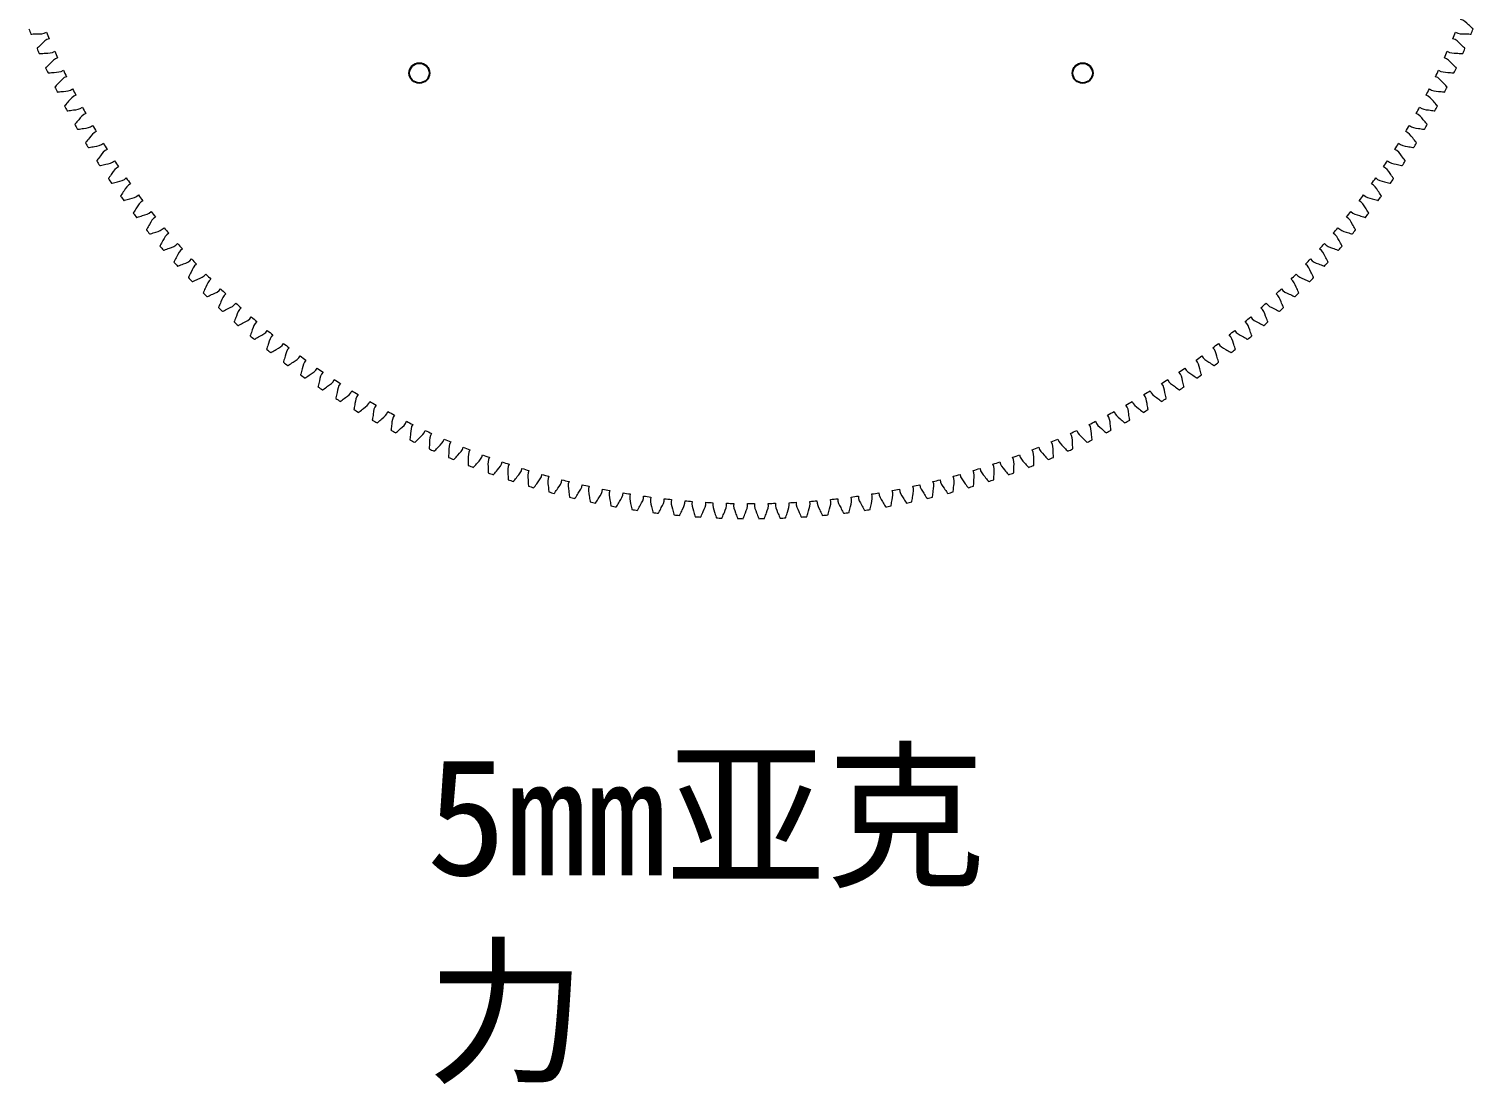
# Model space of a CAD drawing. Header units: millimetres. Extents: x -13 to 245, y 16 to 80.
# Drawn here: x -10.89 to 32.22, y 16.35 to 47.84 of the extents above; entities that cross this region are included whole.
import ezdxf

# ---------------------------------------------------------------- set-up
doc = ezdxf.new("R2010")
doc.units = ezdxf.units.MM

msp = doc.modelspace()

# ---------------------------------------------------------------- linework, layer by layer
for centre in [(0.7687, 46.5261), (20.5677, 46.5261)]:
    msp.add_circle(centre, 0.3)
at = {"color": 7, "linetype": 'Continuous', "lineweight": 15}
for radius, start, end in [(23.2, 201.70852, 202.11756), (22.75, 202.42377, 202.96753), (22.75, 337.03247, 337.57623), (23.2, 337.88244, 338.29148), (23.2, 203.27374, 203.68278), (22.75, 203.98899, 204.53275), (22.75, 335.46725, 336.01101), (23.2, 336.31722, 336.72626), (23.2, 204.83896, 205.248), (22.75, 205.5542, 206.09797), (22.75, 333.90203, 334.4458), (23.2, 334.752, 335.16104), (23.2, 206.40418, 206.81322), (22.75, 207.11942, 207.66319), (22.75, 332.33681, 332.88058), (23.2, 333.18678, 333.59582), (23.2, 207.96939, 208.37843), (22.75, 208.68464, 209.2284), (22.75, 330.7716, 331.31536), (23.2, 331.62157, 332.03061), (23.2, 209.53461, 209.94365), (22.75, 210.24986, 210.79362), (22.75, 329.20638, 329.75014), (23.2, 330.05635, 330.46539), (23.2, 211.09983, 211.50887), (22.75, 211.81507, 212.35884), (22.75, 327.64116, 328.18493), (23.2, 328.49113, 328.90017), (23.2, 212.66505, 213.07409), (22.75, 213.38029, 213.92406), (22.75, 326.07594, 326.61971), (23.2, 326.92591, 327.33495), (23.2, 214.23026, 214.6393), (22.75, 214.94551, 215.48927), (22.75, 324.51073, 325.05449), (23.2, 325.3607, 325.76974), (23.2, 215.79548, 216.20452), (22.75, 216.51073, 217.05449), (22.75, 322.94551, 323.48927), (23.2, 323.79548, 324.20452), (23.2, 217.3607, 217.76974), (22.75, 218.07594, 218.61971), (22.75, 321.38029, 321.92406), (23.2, 322.23026, 322.6393), (23.2, 218.92591, 219.33495), (22.75, 219.64116, 220.18493), (22.75, 319.81507, 320.35884), (23.2, 320.66505, 321.07409), (22.75, 221.20638, 221.75014), (22.75, 318.24986, 318.79362), (23.2, 220.49113, 220.90017), (22.75, 222.7716, 223.31536), (22.75, 316.68464, 317.2284), (23.2, 319.09983, 319.50887), (23.2, 222.05635, 222.46539), (22.75, 224.33681, 224.88058), (22.75, 315.11942, 315.66319), (23.2, 317.53461, 317.94365), (23.2, 223.62157, 224.03061), (23.2, 315.96939, 316.37843), (23.2, 225.18678, 225.59582), (22.75, 225.90203, 226.4458), (22.75, 227.46725, 228.01101), (22.75, 311.98899, 312.53275), (22.75, 313.5542, 314.09797), (23.2, 314.40418, 314.81322), (23.2, 226.752, 227.16104), (22.75, 229.03247, 229.57623), (22.75, 310.42377, 310.96753), (23.2, 312.83896, 313.248), (23.2, 228.31722, 228.72626), (22.75, 230.59768, 231.14145), (22.75, 308.85855, 309.40232), (23.2, 311.27374, 311.68278), (23.2, 229.88244, 230.29148), (22.75, 232.1629, 232.70667), (22.75, 307.29333, 307.8371), (23.2, 309.70852, 310.11756), (23.2, 231.44765, 231.85669), (22.75, 233.72812, 234.27188), (22.75, 305.72812, 306.27188), (23.2, 308.14331, 308.55235), (23.2, 233.01287, 233.42191), (23.2, 234.57809, 234.98713), (22.75, 235.29333, 235.8371), (22.75, 304.1629, 304.70667), (23.2, 305.01287, 305.42191), (23.2, 306.57809, 306.98713), (23.2, 236.14331, 236.55235), (22.75, 236.85855, 237.40232), (22.75, 302.59768, 303.14145), (23.2, 303.44765, 303.85669), (23.2, 237.70852, 238.11756), (22.75, 238.42377, 238.96753), (22.75, 239.98899, 240.53275), (22.75, 299.46725, 300.01101), (22.75, 301.03247, 301.57623), (23.2, 301.88244, 302.29148), (23.2, 239.27374, 239.68278), (22.75, 241.5542, 242.09797), (22.75, 297.90203, 298.4458), (23.2, 300.31722, 300.72626), (23.2, 240.83896, 241.248), (23.2, 242.40418, 242.81322), (22.75, 243.11942, 243.66319), (22.75, 244.68464, 245.2284), (22.75, 294.7716, 295.31536), (22.75, 296.33681, 296.88058), (23.2, 297.18678, 297.59582), (23.2, 298.752, 299.16104), (23.2, 243.96939, 244.37843), (22.75, 246.24986, 246.79362), (22.75, 247.81507, 248.35884), (22.75, 291.64116, 292.18493), (22.75, 293.20638, 293.75014), (23.2, 295.62157, 296.03061), (23.2, 245.53461, 245.94365), (23.2, 247.09983, 247.50887), (22.75, 249.38029, 249.92406), (22.75, 250.94551, 251.48927), (22.75, 288.51073, 289.05449), (22.75, 290.07594, 290.61971), (23.2, 292.49113, 292.90017), (23.2, 294.05635, 294.46539), (23.2, 248.66505, 249.07409), (23.2, 250.23026, 250.6393), (22.75, 252.51073, 253.05449), (22.75, 254.07594, 254.61971), (22.75, 285.38029, 285.92406), (22.75, 286.94551, 287.48927), (23.2, 289.3607, 289.76974), (23.2, 290.92591, 291.33495), (23.2, 251.79548, 252.20452), (23.2, 253.3607, 253.76974), (22.75, 255.64116, 256.18493), (22.75, 257.20638, 257.75014), (22.75, 258.7716, 259.31536), (22.75, 280.68464, 281.2284), (22.75, 282.24986, 282.79362), (22.75, 283.81507, 284.35884), (23.2, 286.23026, 286.6393), (23.2, 287.79548, 288.20452), (23.2, 254.92591, 255.33495), (23.2, 256.49113, 256.90017), (23.2, 258.05635, 258.46539), (22.75, 260.33681, 260.88058), (22.75, 261.90203, 262.4458), (22.75, 263.46725, 264.01101), (22.75, 265.03247, 265.57623), (22.75, 266.59768, 267.14145), (22.75, 268.1629, 268.70667), (22.75, 269.72812, 270.27188), (22.75, 271.29333, 271.8371), (22.75, 272.85855, 273.40232), (22.75, 274.42377, 274.96753), (22.75, 275.98899, 276.53275), (22.75, 277.5542, 278.09797), (22.75, 279.11942, 279.66319), (23.2, 281.53461, 281.94365), (23.2, 283.09983, 283.50887), (23.2, 284.66505, 285.07409), (23.2, 259.62157, 260.03061), (23.2, 261.18678, 261.59582), (23.2, 262.752, 263.16104), (23.2, 264.31722, 264.72626), (23.2, 265.88244, 266.29148), (23.2, 267.44765, 267.85669), (23.2, 269.01287, 269.42191), (23.2, 270.57809, 270.98713), (23.2, 272.14331, 272.55235), (23.2, 273.70852, 274.11756), (23.2, 275.27374, 275.68278), (23.2, 276.83896, 277.248), (23.2, 278.40418, 278.81322), (23.2, 279.96939, 280.37843)]:
    msp.add_arc((10.6682, 56.4256), radius, start, end, dxfattribs=at)
for points, knots in [([(32.2228, 47.8443), (32.2172, 47.8494), (32.1717, 47.8914), (32.0539, 47.9946), (31.9489, 48.1054), (31.8494, 48.1238)], [0, 0, 0, 0, 0.00538898, 0.04391944, 0.11126386, 0.11126386, 0.11126386, 0.11126386]), ([(-10.8246, 47.6906), (-10.817, 47.6907), (-10.7551, 47.692), (-10.5987, 47.6991), (-10.4462, 47.6918), (-10.3616, 47.7475)], [0, 0, 0, 0, 0.00538898, 0.04391944, 0.11126386, 0.11126386, 0.11126386, 0.11126386]), ([(-10.2783, 47.5483), (-10.3773, 47.5272), (-10.4792, 47.4136), (-10.5941, 47.3072), (-10.6385, 47.264), (-10.644, 47.2587)], [0.88873614, 0.88873614, 0.88873614, 0.88873614, 0.95608056, 0.99461102, 1, 1, 1, 1]), ([(31.9804, 47.2587), (31.9749, 47.264), (31.9305, 47.3072), (31.8157, 47.4136), (31.7137, 47.5272), (31.6147, 47.5483)], [0, 0, 0, 0, 0.00538898, 0.04391944, 0.11126386, 0.11126386, 0.11126386, 0.11126386]), ([(31.698, 47.7475), (31.7826, 47.6918), (31.9351, 47.6991), (32.0915, 47.692), (32.1534, 47.6907), (32.161, 47.6906)], [0.88873614, 0.88873614, 0.88873614, 0.88873614, 0.95608056, 0.99461102, 1, 1, 1, 1]), ([(-10.578, 47.1068), (-10.5704, 47.1071), (-10.5085, 47.1101), (-10.3524, 47.1215), (-10.1997, 47.1184), (-10.1167, 47.1763)], [0, 0, 0, 0, 0.00538898, 0.04391944, 0.11126386, 0.11126386, 0.11126386, 0.11126386]), ([(31.4531, 47.1763), (31.5361, 47.1184), (31.6888, 47.1215), (31.8449, 47.1101), (31.9068, 47.1071), (31.9144, 47.1068)], [0.88873614, 0.88873614, 0.88873614, 0.88873614, 0.95608056, 0.99461102, 1, 1, 1, 1]), ([(-10.028, 46.9795), (-10.1264, 46.9557), (-10.2252, 46.8393), (-10.3371, 46.7298), (-10.3803, 46.6854), (-10.3856, 46.68)], [0.88873614, 0.88873614, 0.88873614, 0.88873614, 0.95608056, 0.99461102, 1, 1, 1, 1]), ([(-10.3155, 46.5299), (-10.3079, 46.5305), (-10.2462, 46.5352), (-10.0904, 46.5508), (-9.9377, 46.5518), (-9.8563, 46.612)], [0, 0, 0, 0, 0.00538898, 0.04391944, 0.11126386, 0.11126386, 0.11126386, 0.11126386]), ([(31.1927, 46.612), (31.2741, 46.5518), (31.4268, 46.5508), (31.5826, 46.5352), (31.6443, 46.5305), (31.6519, 46.5299)], [0.88873614, 0.88873614, 0.88873614, 0.88873614, 0.95608056, 0.99461102, 1, 1, 1, 1]), ([(31.722, 46.68), (31.7167, 46.6854), (31.6735, 46.7298), (31.5616, 46.8393), (31.4628, 46.9557), (31.3644, 46.9795)], [0, 0, 0, 0, 0.00538898, 0.04391944, 0.11126386, 0.11126386, 0.11126386, 0.11126386]), ([(-9.7623, 46.4177), (-9.86, 46.3912), (-9.9556, 46.2722), (-10.0644, 46.1597), (-10.1064, 46.1141), (-10.1116, 46.1085)], [0.88873614, 0.88873614, 0.88873614, 0.88873614, 0.95608056, 0.99461102, 1, 1, 1, 1]), ([(31.448, 46.1085), (31.4428, 46.1141), (31.4009, 46.1597), (31.292, 46.2722), (31.1964, 46.3912), (31.0987, 46.4177)], [0, 0, 0, 0, 0.00538898, 0.04391944, 0.11126386, 0.11126386, 0.11126386, 0.11126386]), ([(-10.0374, 45.9605), (-10.0298, 45.9612), (-9.9682, 45.9676), (-9.8129, 45.9874), (-9.6603, 45.9927), (-9.5806, 46.0551)], [0, 0, 0, 0, 0.00538898, 0.04391944, 0.11126386, 0.11126386, 0.11126386, 0.11126386]), ([(-9.4813, 45.8634), (-9.5782, 45.8343), (-9.6705, 45.7126), (-9.7763, 45.5972), (-9.817, 45.5505), (-9.822, 45.5448)], [0.88873614, 0.88873614, 0.88873614, 0.88873614, 0.95608056, 0.99461102, 1, 1, 1, 1]), ([(31.1584, 45.5448), (31.1534, 45.5505), (31.1127, 45.5972), (31.0069, 45.7126), (30.9146, 45.8343), (30.8177, 45.8634)], [0, 0, 0, 0, 0.00538898, 0.04391944, 0.11126386, 0.11126386, 0.11126386, 0.11126386]), ([(30.917, 46.0551), (30.9967, 45.9927), (31.1493, 45.9874), (31.3046, 45.9676), (31.3662, 45.9612), (31.3738, 45.9605)], [0.88873614, 0.88873614, 0.88873614, 0.88873614, 0.95608056, 0.99461102, 1, 1, 1, 1]), ([(-9.7438, 45.3988), (-9.7363, 45.3998), (-9.6748, 45.4078), (-9.5202, 45.4319), (-9.3678, 45.4413), (-9.2898, 45.5059)], [0, 0, 0, 0, 0.00538898, 0.04391944, 0.11126386, 0.11126386, 0.11126386, 0.11126386]), ([(-9.1853, 45.3169), (-9.2814, 45.2852), (-9.3703, 45.1611), (-9.4729, 45.0428), (-9.5123, 44.995), (-9.5171, 44.9892)], [0.88873614, 0.88873614, 0.88873614, 0.88873614, 0.95608056, 0.99461102, 1, 1, 1, 1]), ([(30.8536, 44.9892), (30.8487, 44.995), (30.8093, 45.0428), (30.7067, 45.1611), (30.6178, 45.2852), (30.5217, 45.3169)], [0, 0, 0, 0, 0.00538898, 0.04391944, 0.11126386, 0.11126386, 0.11126386, 0.11126386]), ([(30.6262, 45.5059), (30.7042, 45.4413), (30.8566, 45.4319), (31.0113, 45.4078), (31.0727, 45.3998), (31.0802, 45.3988)], [0.88873614, 0.88873614, 0.88873614, 0.88873614, 0.95608056, 0.99461102, 1, 1, 1, 1]), ([(-9.435, 44.8454), (-9.4275, 44.8465), (-9.3663, 44.8562), (-9.2123, 44.8845), (-9.0603, 44.8981), (-8.9841, 44.9648)], [0, 0, 0, 0, 0.00538898, 0.04391944, 0.11126386, 0.11126386, 0.11126386, 0.11126386]), ([(30.3205, 44.9648), (30.3967, 44.8981), (30.5487, 44.8845), (30.7027, 44.8562), (30.7639, 44.8465), (30.7714, 44.8454)], [0.88873614, 0.88873614, 0.88873614, 0.88873614, 0.95608056, 0.99461102, 1, 1, 1, 1]), ([(-8.8744, 44.7788), (-8.9696, 44.7444), (-9.0551, 44.6179), (-9.1545, 44.4969), (-9.1926, 44.4481), (-9.1972, 44.4421)], [0.88873614, 0.88873614, 0.88873614, 0.88873614, 0.95608056, 0.99461102, 1, 1, 1, 1]), ([(-9.1112, 44.3006), (-9.1037, 44.3019), (-9.0428, 44.3133), (-8.8897, 44.3458), (-8.738, 44.3635), (-8.6637, 44.4323)], [0, 0, 0, 0, 0.00538898, 0.04391944, 0.11126386, 0.11126386, 0.11126386, 0.11126386]), ([(30.0001, 44.4323), (30.0744, 44.3635), (30.2261, 44.3458), (30.3792, 44.3133), (30.4401, 44.3019), (30.4476, 44.3006)], [0.88873614, 0.88873614, 0.88873614, 0.88873614, 0.95608056, 0.99461102, 1, 1, 1, 1]), ([(30.5336, 44.4421), (30.529, 44.4481), (30.4909, 44.4969), (30.3916, 44.6179), (30.306, 44.7444), (30.2108, 44.7788)], [0, 0, 0, 0, 0.00538898, 0.04391944, 0.11126386, 0.11126386, 0.11126386, 0.11126386]), ([(-8.549, 44.2493), (-8.6432, 44.2124), (-8.7253, 44.0836), (-8.8212, 43.9599), (-8.858, 43.9101), (-8.8625, 43.9039)], [0.88873614, 0.88873614, 0.88873614, 0.88873614, 0.95608056, 0.99461102, 1, 1, 1, 1]), ([(30.1989, 43.9039), (30.1944, 43.9101), (30.1576, 43.9599), (30.0617, 44.0836), (29.9796, 44.2124), (29.8854, 44.2493)], [0, 0, 0, 0, 0.00538898, 0.04391944, 0.11126386, 0.11126386, 0.11126386, 0.11126386]), ([(-8.7726, 43.7648), (-8.7652, 43.7664), (-8.7046, 43.7794), (-8.5524, 43.8161), (-8.4013, 43.838), (-8.3289, 43.9087)], [0, 0, 0, 0, 0.00538898, 0.04391944, 0.11126386, 0.11126386, 0.11126386, 0.11126386]), ([(-8.2092, 43.729), (-8.3024, 43.6894), (-8.3809, 43.5585), (-8.4735, 43.4322), (-8.5088, 43.3814), (-8.5132, 43.3751)], [0.88873614, 0.88873614, 0.88873614, 0.88873614, 0.95608056, 0.99461102, 1, 1, 1, 1]), ([(29.8496, 43.3751), (29.8453, 43.3814), (29.8099, 43.4322), (29.7173, 43.5585), (29.6388, 43.6894), (29.5457, 43.729)], [0, 0, 0, 0, 0.00538898, 0.04391944, 0.11126386, 0.11126386, 0.11126386, 0.11126386]), ([(29.6653, 43.9087), (29.7377, 43.838), (29.8888, 43.8161), (30.041, 43.7794), (30.1016, 43.7664), (30.109, 43.7648)], [0.88873614, 0.88873614, 0.88873614, 0.88873614, 0.95608056, 0.99461102, 1, 1, 1, 1]), ([(-8.4195, 43.2385), (-8.4121, 43.2403), (-8.352, 43.255), (-8.2008, 43.2958), (-8.0504, 43.3218), (-7.9799, 43.3945)], [0, 0, 0, 0, 0.00538898, 0.04391944, 0.11126386, 0.11126386, 0.11126386, 0.11126386]), ([(-7.8554, 43.2181), (-7.9475, 43.176), (-8.0223, 43.0429), (-8.1114, 42.9142), (-8.1454, 42.8624), (-8.1495, 42.8561)], [0.88873614, 0.88873614, 0.88873614, 0.88873614, 0.95608056, 0.99461102, 1, 1, 1, 1]), ([(29.486, 42.8561), (29.4818, 42.8624), (29.4478, 42.9142), (29.3587, 43.0429), (29.2839, 43.176), (29.1918, 43.2181)], [0, 0, 0, 0, 0.00538898, 0.04391944, 0.11126386, 0.11126386, 0.11126386, 0.11126386]), ([(29.3163, 43.3945), (29.3868, 43.3218), (29.5372, 43.2958), (29.6884, 43.255), (29.7485, 43.2403), (29.7559, 43.2385)], [0.88873614, 0.88873614, 0.88873614, 0.88873614, 0.95608056, 0.99461102, 1, 1, 1, 1]), ([(-8.0522, 42.7221), (-8.0449, 42.724), (-7.9851, 42.7404), (-7.8351, 42.7853), (-7.6855, 42.8154), (-7.617, 42.89)], [0, 0, 0, 0, 0.00538898, 0.04391944, 0.11126386, 0.11126386, 0.11126386, 0.11126386]), ([(-7.4877, 42.717), (-7.5786, 42.6725), (-7.6498, 42.5374), (-7.7353, 42.4063), (-7.7679, 42.3536), (-7.7719, 42.3471)], [0.88873614, 0.88873614, 0.88873614, 0.88873614, 0.95608056, 0.99461102, 1, 1, 1, 1]), ([(29.1083, 42.3471), (29.1043, 42.3536), (29.0718, 42.4063), (28.9862, 42.5374), (28.915, 42.6725), (28.8241, 42.717)], [0, 0, 0, 0, 0.00538898, 0.04391944, 0.11126386, 0.11126386, 0.11126386, 0.11126386]), ([(28.9534, 42.89), (29.0219, 42.8154), (29.1716, 42.7853), (29.3215, 42.7404), (29.3813, 42.724), (29.3886, 42.7221)], [0.88873614, 0.88873614, 0.88873614, 0.88873614, 0.95608056, 0.99461102, 1, 1, 1, 1]), ([(-7.6709, 42.2158), (-7.6636, 42.218), (-7.6043, 42.236), (-7.4557, 42.285), (-7.3068, 42.3191), (-7.2405, 42.3955)], [0, 0, 0, 0, 0.00538898, 0.04391944, 0.11126386, 0.11126386, 0.11126386, 0.11126386]), ([(28.5769, 42.3955), (28.6433, 42.3191), (28.7921, 42.285), (28.9408, 42.236), (29, 42.218), (29.0073, 42.2158)], [0.88873614, 0.88873614, 0.88873614, 0.88873614, 0.95608056, 0.99461102, 1, 1, 1, 1]), ([(-7.1065, 42.2262), (-7.1961, 42.1792), (-7.2636, 42.0422), (-7.3455, 41.9088), (-7.3766, 41.8553), (-7.3804, 41.8487)], [0.88873614, 0.88873614, 0.88873614, 0.88873614, 0.95608056, 0.99461102, 1, 1, 1, 1]), ([(-7.2759, 41.7202), (-7.2687, 41.7226), (-7.2099, 41.7421), (-7.0626, 41.7952), (-6.9148, 41.8334), (-6.8505, 41.9116)], [0, 0, 0, 0, 0.00538898, 0.04391944, 0.11126386, 0.11126386, 0.11126386, 0.11126386]), ([(28.187, 41.9116), (28.2512, 41.8334), (28.3991, 41.7952), (28.5463, 41.7421), (28.6051, 41.7226), (28.6123, 41.7202)], [0.88873614, 0.88873614, 0.88873614, 0.88873614, 0.95608056, 0.99461102, 1, 1, 1, 1]), ([(28.7169, 41.8487), (28.7131, 41.8553), (28.6819, 41.9088), (28.6, 42.0422), (28.5326, 42.1792), (28.4429, 42.2262)], [0, 0, 0, 0, 0.00538898, 0.04391944, 0.11126386, 0.11126386, 0.11126386, 0.11126386]), ([(-6.712, 41.746), (-6.8003, 41.6966), (-6.8641, 41.5578), (-6.9423, 41.4222), (-6.9719, 41.3678), (-6.9755, 41.3611)], [0.88873614, 0.88873614, 0.88873614, 0.88873614, 0.95608056, 0.99461102, 1, 1, 1, 1]), ([(-6.8676, 41.2356), (-6.8604, 41.2381), (-6.8022, 41.2593), (-6.6564, 41.3163), (-6.5097, 41.3586), (-6.4476, 41.4385)], [0, 0, 0, 0, 0.00538898, 0.04391944, 0.11126386, 0.11126386, 0.11126386, 0.11126386]), ([(27.784, 41.4385), (27.8461, 41.3586), (27.9928, 41.3163), (28.1386, 41.2593), (28.1968, 41.2381), (28.204, 41.2356)], [0.88873614, 0.88873614, 0.88873614, 0.88873614, 0.95608056, 0.99461102, 1, 1, 1, 1]), ([(28.312, 41.3611), (28.3083, 41.3678), (28.2787, 41.4222), (28.2005, 41.5578), (28.1367, 41.6966), (28.0484, 41.746)], [0, 0, 0, 0, 0.00538898, 0.04391944, 0.11126386, 0.11126386, 0.11126386, 0.11126386]), ([(-6.3046, 41.2767), (-6.3915, 41.2249), (-6.4514, 41.0845), (-6.5259, 40.9468), (-6.554, 40.8916), (-6.5575, 40.8848)], [0.88873614, 0.88873614, 0.88873614, 0.88873614, 0.95608056, 0.99461102, 1, 1, 1, 1]), ([(-6.4461, 40.7622), (-6.439, 40.765), (-6.3814, 40.7877), (-6.2372, 40.8488), (-6.0917, 40.895), (-6.0318, 40.9766)], [0, 0, 0, 0, 0.00538898, 0.04391944, 0.11126386, 0.11126386, 0.11126386, 0.11126386]), ([(27.3682, 40.9766), (27.4281, 40.895), (27.5736, 40.8488), (27.7178, 40.7877), (27.7754, 40.765), (27.7825, 40.7622)], [0.88873614, 0.88873614, 0.88873614, 0.88873614, 0.95608056, 0.99461102, 1, 1, 1, 1]), ([(27.8939, 40.8848), (27.8905, 40.8916), (27.8623, 40.9468), (27.7878, 41.0845), (27.7279, 41.2249), (27.641, 41.2767)], [0, 0, 0, 0, 0.00538898, 0.04391944, 0.11126386, 0.11126386, 0.11126386, 0.11126386]), ([(-5.8844, 40.8188), (-5.9699, 40.7646), (-6.026, 40.6226), (-6.0967, 40.4829), (-6.1233, 40.427), (-6.1266, 40.4201)], [0.88873614, 0.88873614, 0.88873614, 0.88873614, 0.95608056, 0.99461102, 1, 1, 1, 1]), ([(-6.0119, 40.3006), (-6.0049, 40.3036), (-5.9479, 40.3279), (-5.8055, 40.3928), (-5.6612, 40.443), (-5.6036, 40.5262)], [0, 0, 0, 0, 0.00538898, 0.04391944, 0.11126386, 0.11126386, 0.11126386, 0.11126386]), ([(26.94, 40.5262), (26.9977, 40.443), (27.1419, 40.3928), (27.2843, 40.3279), (27.3413, 40.3036), (27.3483, 40.3006)], [0.88873614, 0.88873614, 0.88873614, 0.88873614, 0.95608056, 0.99461102, 1, 1, 1, 1]), ([(27.463, 40.4201), (27.4597, 40.427), (27.4331, 40.4829), (27.3624, 40.6226), (27.3063, 40.7646), (27.2209, 40.8188)], [0, 0, 0, 0, 0.00538898, 0.04391944, 0.11126386, 0.11126386, 0.11126386, 0.11126386]), ([(-5.452, 40.3725), (-5.5359, 40.316), (-5.5881, 40.1725), (-5.655, 40.0309), (-5.68, 39.9743), (-5.6831, 39.9673)], [0.88873614, 0.88873614, 0.88873614, 0.88873614, 0.95608056, 0.99461102, 1, 1, 1, 1]), ([(27.0195, 39.9673), (27.0165, 39.9743), (26.9914, 40.0309), (26.9245, 40.1725), (26.8724, 40.316), (26.7884, 40.3725)], [0, 0, 0, 0, 0.00538898, 0.04391944, 0.11126386, 0.11126386, 0.11126386, 0.11126386]), ([(-5.5652, 39.851), (-5.5583, 39.8542), (-5.502, 39.88), (-5.3614, 39.9488), (-5.2186, 40.0029), (-5.1632, 40.0877)], [0, 0, 0, 0, 0.00538898, 0.04391944, 0.11126386, 0.11126386, 0.11126386, 0.11126386]), ([(-5.0075, 39.9381), (-5.0899, 39.8794), (-5.1381, 39.7345), (-5.2011, 39.5912), (-5.2246, 39.5339), (-5.2275, 39.5268)], [0.88873614, 0.88873614, 0.88873614, 0.88873614, 0.95608056, 0.99461102, 1, 1, 1, 1]), ([(-5.1064, 39.4138), (-5.0996, 39.4171), (-5.044, 39.4445), (-4.9053, 39.5171), (-4.7641, 39.5751), (-4.7111, 39.6613)], [0, 0, 0, 0, 0.00538898, 0.04391944, 0.11126386, 0.11126386, 0.11126386, 0.11126386]), ([(26.0475, 39.6613), (26.1005, 39.5751), (26.2417, 39.5171), (26.3804, 39.4445), (26.436, 39.4171), (26.4428, 39.4138)], [0.88873614, 0.88873614, 0.88873614, 0.88873614, 0.95608056, 0.99461102, 1, 1, 1, 1]), ([(26.5639, 39.5268), (26.561, 39.5339), (26.5375, 39.5912), (26.4745, 39.7345), (26.4263, 39.8794), (26.3439, 39.9381)], [0, 0, 0, 0, 0.00538898, 0.04391944, 0.11126386, 0.11126386, 0.11126386, 0.11126386]), ([(26.4996, 40.0877), (26.555, 40.0029), (26.6978, 39.9488), (26.8384, 39.88), (26.8947, 39.8542), (26.9016, 39.851)], [0.88873614, 0.88873614, 0.88873614, 0.88873614, 0.95608056, 0.99461102, 1, 1, 1, 1]), ([(-4.5513, 39.5161), (-4.632, 39.4551), (-4.6763, 39.309), (-4.7353, 39.164), (-4.7573, 39.1061), (-4.7599, 39.0989)], [0.88873614, 0.88873614, 0.88873614, 0.88873614, 0.95608056, 0.99461102, 1, 1, 1, 1]), ([(-4.6358, 38.9892), (-4.6291, 38.9928), (-4.5743, 39.0217), (-4.4377, 39.098), (-4.2981, 39.1599), (-4.2474, 39.2475)], [0, 0, 0, 0, 0.00538898, 0.04391944, 0.11126386, 0.11126386, 0.11126386, 0.11126386]), ([(25.5838, 39.2475), (25.6345, 39.1599), (25.7741, 39.098), (25.9107, 39.0217), (25.9655, 38.9928), (25.9723, 38.9892)], [0.88873614, 0.88873614, 0.88873614, 0.88873614, 0.95608056, 0.99461102, 1, 1, 1, 1]), ([(26.0963, 39.0989), (26.0937, 39.1061), (26.0717, 39.164), (26.0127, 39.309), (25.9684, 39.4551), (25.8877, 39.5161)], [0, 0, 0, 0, 0.00538898, 0.04391944, 0.11126386, 0.11126386, 0.11126386, 0.11126386]), ([(-4.0837, 39.1067), (-4.1628, 39.0435), (-4.203, 38.8962), (-4.2581, 38.7497), (-4.2784, 38.6912), (-4.2809, 38.684)], [0.88873614, 0.88873614, 0.88873614, 0.88873614, 0.95608056, 0.99461102, 1, 1, 1, 1]), ([(-4.1539, 38.5777), (-4.1472, 38.5814), (-4.0933, 38.6118), (-3.9587, 38.6919), (-3.8209, 38.7575), (-3.7726, 38.8465)], [0, 0, 0, 0, 0.00538898, 0.04391944, 0.11126386, 0.11126386, 0.11126386, 0.11126386]), ([(25.109, 38.8465), (25.1573, 38.7575), (25.2951, 38.6919), (25.4297, 38.6118), (25.4836, 38.5814), (25.4903, 38.5777)], [0.88873614, 0.88873614, 0.88873614, 0.88873614, 0.95608056, 0.99461102, 1, 1, 1, 1]), ([(25.6173, 38.684), (25.6148, 38.6912), (25.5945, 38.7497), (25.5394, 38.8962), (25.4992, 39.0435), (25.4201, 39.1067)], [0, 0, 0, 0, 0.00538898, 0.04391944, 0.11126386, 0.11126386, 0.11126386, 0.11126386]), ([(-3.6051, 38.7102), (-3.6825, 38.6449), (-3.7186, 38.4966), (-3.7697, 38.3486), (-3.7884, 38.2895), (-3.7907, 38.2823)], [0.88873614, 0.88873614, 0.88873614, 0.88873614, 0.95608056, 0.99461102, 1, 1, 1, 1]), ([(-3.6608, 38.1795), (-3.6543, 38.1834), (-3.6012, 38.2152), (-3.4689, 38.299), (-3.3329, 38.3683), (-3.2871, 38.4586)], [0, 0, 0, 0, 0.00538898, 0.04391944, 0.11126386, 0.11126386, 0.11126386, 0.11126386]), ([(24.6235, 38.4586), (24.6693, 38.3683), (24.8053, 38.299), (24.9376, 38.2152), (24.9907, 38.1834), (24.9972, 38.1795)], [0.88873614, 0.88873614, 0.88873614, 0.88873614, 0.95608056, 0.99461102, 1, 1, 1, 1]), ([(25.1271, 38.2823), (25.1248, 38.2895), (25.1061, 38.3486), (25.055, 38.4966), (25.0189, 38.6449), (24.9416, 38.7102)], [0, 0, 0, 0, 0.00538898, 0.04391944, 0.11126386, 0.11126386, 0.11126386, 0.11126386]), ([(-3.1159, 38.327), (-3.1914, 38.2595), (-3.2235, 38.1103), (-3.2705, 37.9609), (-3.2877, 37.9014), (-3.2897, 37.8941)], [0.88873614, 0.88873614, 0.88873614, 0.88873614, 0.95608056, 0.99461102, 1, 1, 1, 1]), ([(-3.1571, 37.7949), (-3.1507, 37.799), (-3.0984, 37.8323), (-2.9685, 37.9196), (-2.8344, 37.9926), (-2.7911, 38.0841)], [0, 0, 0, 0, 0.00538898, 0.04391944, 0.11126386, 0.11126386, 0.11126386, 0.11126386]), ([(-2.6164, 37.9572), (-2.6901, 37.8878), (-2.7181, 37.7377), (-2.761, 37.5871), (-2.7765, 37.5271), (-2.7784, 37.5198)], [0.88873614, 0.88873614, 0.88873614, 0.88873614, 0.95608056, 0.99461102, 1, 1, 1, 1]), ([(24.1148, 37.5198), (24.1129, 37.5271), (24.0974, 37.5871), (24.0545, 37.7377), (24.0265, 37.8878), (23.9528, 37.9572)], [0, 0, 0, 0, 0.00538898, 0.04391944, 0.11126386, 0.11126386, 0.11126386, 0.11126386]), ([(24.1275, 38.0841), (24.1708, 37.9926), (24.3049, 37.9196), (24.4348, 37.8323), (24.4871, 37.799), (24.4935, 37.7949)], [0.88873614, 0.88873614, 0.88873614, 0.88873614, 0.95608056, 0.99461102, 1, 1, 1, 1]), ([(24.6262, 37.8941), (24.6241, 37.9014), (24.6069, 37.9609), (24.56, 38.1103), (24.5278, 38.2595), (24.4523, 38.327)], [0, 0, 0, 0, 0.00538898, 0.04391944, 0.11126386, 0.11126386, 0.11126386, 0.11126386]), ([(-2.643, 37.4243), (-2.6367, 37.4285), (-2.5854, 37.4632), (-2.4579, 37.554), (-2.3259, 37.6307), (-2.2851, 37.7233)], [0, 0, 0, 0, 0.00538898, 0.04391944, 0.11126386, 0.11126386, 0.11126386, 0.11126386]), ([(-2.107, 37.6012), (-2.1787, 37.5298), (-2.2026, 37.379), (-2.2414, 37.2273), (-2.2552, 37.1669), (-2.2569, 37.1595)], [0.88873614, 0.88873614, 0.88873614, 0.88873614, 0.95608056, 0.99461102, 1, 1, 1, 1]), ([(23.5933, 37.1595), (23.5917, 37.1669), (23.5778, 37.2273), (23.539, 37.379), (23.5151, 37.5298), (23.4434, 37.6012)], [0, 0, 0, 0, 0.00538898, 0.04391944, 0.11126386, 0.11126386, 0.11126386, 0.11126386]), ([(23.6215, 37.7233), (23.6623, 37.6307), (23.7943, 37.554), (23.9218, 37.4632), (23.9731, 37.4285), (23.9794, 37.4243)], [0.88873614, 0.88873614, 0.88873614, 0.88873614, 0.95608056, 0.99461102, 1, 1, 1, 1]), ([(-2.1191, 37.0678), (-2.1129, 37.0722), (-2.0625, 37.1082), (-1.9375, 37.2025), (-1.8076, 37.2828), (-1.7694, 37.3765)], [0, 0, 0, 0, 0.00538898, 0.04391944, 0.11126386, 0.11126386, 0.11126386, 0.11126386]), ([(-1.5881, 37.2593), (-1.6578, 37.1859), (-1.6776, 37.0345), (-1.7122, 36.8818), (-1.7244, 36.8211), (-1.7259, 36.8137)], [0.88873614, 0.88873614, 0.88873614, 0.88873614, 0.95608056, 0.99461102, 1, 1, 1, 1]), ([(23.0623, 36.8137), (23.0608, 36.8211), (23.0486, 36.8818), (23.014, 37.0345), (22.9942, 37.1859), (22.9245, 37.2593)], [0, 0, 0, 0, 0.00538898, 0.04391944, 0.11126386, 0.11126386, 0.11126386, 0.11126386]), ([(23.1058, 37.3765), (23.1441, 37.2828), (23.2739, 37.2025), (23.3989, 37.1082), (23.4493, 37.0722), (23.4555, 37.0678)], [0.88873614, 0.88873614, 0.88873614, 0.88873614, 0.95608056, 0.99461102, 1, 1, 1, 1]), ([(-1.5855, 36.7257), (-1.5795, 36.7303), (-1.5301, 36.7677), (-1.4078, 36.8654), (-1.2801, 36.9491), (-1.2444, 37.0439)], [0, 0, 0, 0, 0.00538898, 0.04391944, 0.11126386, 0.11126386, 0.11126386, 0.11126386]), ([(-1.06, 36.9317), (-1.1277, 36.8564), (-1.1433, 36.7045), (-1.1737, 36.551), (-1.1843, 36.4899), (-1.1855, 36.4824)], [0.88873614, 0.88873614, 0.88873614, 0.88873614, 0.95608056, 0.99461102, 1, 1, 1, 1]), ([(-1.0429, 36.3983), (-1.0369, 36.4031), (-0.9886, 36.4418), (-0.869, 36.5428), (-0.7437, 36.63), (-0.7106, 36.7257)], [0, 0, 0, 0, 0.00538898, 0.04391944, 0.11126386, 0.11126386, 0.11126386, 0.11126386]), ([(22.047, 36.7257), (22.0801, 36.63), (22.2054, 36.5428), (22.325, 36.4418), (22.3733, 36.4031), (22.3793, 36.3983)], [0.88873614, 0.88873614, 0.88873614, 0.88873614, 0.95608056, 0.99461102, 1, 1, 1, 1]), ([(22.5219, 36.4824), (22.5207, 36.4899), (22.5101, 36.551), (22.4797, 36.7045), (22.4641, 36.8564), (22.3964, 36.9317)], [0, 0, 0, 0, 0.00538898, 0.04391944, 0.11126386, 0.11126386, 0.11126386, 0.11126386]), ([(22.5808, 37.0439), (22.6165, 36.9491), (22.7442, 36.8654), (22.8665, 36.7677), (22.9159, 36.7303), (22.9219, 36.7257)], [0.88873614, 0.88873614, 0.88873614, 0.88873614, 0.95608056, 0.99461102, 1, 1, 1, 1]), ([(-0.5231, 36.6186), (-0.5887, 36.5415), (-0.6002, 36.3893), (-0.6264, 36.2349), (-0.6353, 36.1736), (-0.6364, 36.1661)], [0.88873614, 0.88873614, 0.88873614, 0.88873614, 0.95608056, 0.99461102, 1, 1, 1, 1]), ([(-0.4914, 36.0859), (-0.4856, 36.0908), (-0.4384, 36.1309), (-0.3216, 36.2351), (-0.1987, 36.3257), (-0.1682, 36.4222)], [0, 0, 0, 0, 0.00538898, 0.04391944, 0.11126386, 0.11126386, 0.11126386, 0.11126386]), ([(0.0221, 36.3203), (-0.0414, 36.2415), (-0.0487, 36.089), (-0.0707, 35.934), (-0.0779, 35.8724), (-0.0788, 35.8649)], [0.88873614, 0.88873614, 0.88873614, 0.88873614, 0.95608056, 0.99461102, 1, 1, 1, 1]), ([(21.4152, 35.8649), (21.4143, 35.8724), (21.4071, 35.934), (21.3851, 36.089), (21.3778, 36.2415), (21.3143, 36.3203)], [0, 0, 0, 0, 0.00538898, 0.04391944, 0.11126386, 0.11126386, 0.11126386, 0.11126386]), ([(21.5046, 36.4222), (21.5351, 36.3257), (21.658, 36.2351), (21.7748, 36.1309), (21.822, 36.0908), (21.8279, 36.0859)], [0.88873614, 0.88873614, 0.88873614, 0.88873614, 0.95608056, 0.99461102, 1, 1, 1, 1]), ([(21.9728, 36.1661), (21.9717, 36.1736), (21.9628, 36.2349), (21.9366, 36.3893), (21.9251, 36.5415), (21.8595, 36.6186)], [0, 0, 0, 0, 0.00538898, 0.04391944, 0.11126386, 0.11126386, 0.11126386, 0.11126386]), ([(0.0683, 35.7887), (0.074, 35.7937), (0.1201, 35.8351), (0.234, 35.9424), (0.3544, 36.0364), (0.3822, 36.1337)], [0, 0, 0, 0, 0.00538898, 0.04391944, 0.11126386, 0.11126386, 0.11126386, 0.11126386]), ([(0.5752, 36.037), (0.5139, 35.9565), (0.5108, 35.8038), (0.493, 35.6483), (0.4875, 35.5866), (0.4869, 35.579)], [0.88873614, 0.88873614, 0.88873614, 0.88873614, 0.95608056, 0.99461102, 1, 1, 1, 1]), ([(0.6359, 35.5069), (0.6415, 35.5121), (0.6864, 35.5547), (0.7974, 35.6651), (0.9152, 35.7623), (0.9403, 35.8603)], [0, 0, 0, 0, 0.00538898, 0.04391944, 0.11126386, 0.11126386, 0.11126386, 0.11126386]), ([(20.3961, 35.8603), (20.4212, 35.7623), (20.539, 35.6651), (20.65, 35.5547), (20.6949, 35.5121), (20.7005, 35.5069)], [0.88873614, 0.88873614, 0.88873614, 0.88873614, 0.95608056, 0.99461102, 1, 1, 1, 1]), ([(20.8496, 35.579), (20.8489, 35.5866), (20.8434, 35.6483), (20.8256, 35.8038), (20.8225, 35.9565), (20.7612, 36.037)], [0, 0, 0, 0, 0.00538898, 0.04391944, 0.11126386, 0.11126386, 0.11126386, 0.11126386]), ([(20.9542, 36.1337), (20.982, 36.0364), (21.1024, 35.9424), (21.2163, 35.8351), (21.2624, 35.7937), (21.2681, 35.7887)], [0.88873614, 0.88873614, 0.88873614, 0.88873614, 0.95608056, 0.99461102, 1, 1, 1, 1]), ([(1.1359, 35.7689), (1.0768, 35.6867), (1.0778, 35.5341), (1.0643, 35.3781), (1.0605, 35.3163), (1.0601, 35.3087)], [0.88873614, 0.88873614, 0.88873614, 0.88873614, 0.95608056, 0.99461102, 1, 1, 1, 1]), ([(1.2111, 35.2406), (1.2165, 35.246), (1.2602, 35.2898), (1.3682, 35.4032), (1.4832, 35.5036), (1.5057, 35.6023)], [0, 0, 0, 0, 0.00538898, 0.04391944, 0.11126386, 0.11126386, 0.11126386, 0.11126386]), ([(1.7037, 35.5163), (1.6469, 35.4325), (1.6521, 35.2799), (1.6428, 35.1236), (1.6407, 35.0617), (1.6405, 35.0541)], [0.88873614, 0.88873614, 0.88873614, 0.88873614, 0.95608056, 0.99461102, 1, 1, 1, 1]), ([(1.7933, 34.9902), (1.7985, 34.9957), (1.8411, 35.0407), (1.9459, 35.157), (2.0581, 35.2605), (2.0779, 35.3598)], [0, 0, 0, 0, 0.00538898, 0.04391944, 0.11126386, 0.11126386, 0.11126386, 0.11126386]), ([(19.2585, 35.3598), (19.2783, 35.2605), (19.3905, 35.157), (19.4953, 35.0407), (19.5379, 34.9957), (19.5431, 34.9902)], [0.88873614, 0.88873614, 0.88873614, 0.88873614, 0.95608056, 0.99461102, 1, 1, 1, 1]), ([(19.6959, 35.0541), (19.6957, 35.0617), (19.6936, 35.1236), (19.6844, 35.2799), (19.6895, 35.4325), (19.6327, 35.5163)], [0, 0, 0, 0, 0.00538898, 0.04391944, 0.11126386, 0.11126386, 0.11126386, 0.11126386]), ([(19.8307, 35.6023), (19.8532, 35.5036), (19.9682, 35.4032), (20.0762, 35.2898), (20.1199, 35.246), (20.1253, 35.2406)], [0.88873614, 0.88873614, 0.88873614, 0.88873614, 0.95608056, 0.99461102, 1, 1, 1, 1]), ([(20.2763, 35.3087), (20.2759, 35.3163), (20.2721, 35.3781), (20.2586, 35.5341), (20.2596, 35.6867), (20.2005, 35.7689)], [0, 0, 0, 0, 0.00538898, 0.04391944, 0.11126386, 0.11126386, 0.11126386, 0.11126386]), ([(2.2782, 35.2792), (2.2237, 35.1939), (2.233, 35.0415), (2.2281, 34.885), (2.2276, 34.8231), (2.2276, 34.8155)], [0.88873614, 0.88873614, 0.88873614, 0.88873614, 0.95608056, 0.99461102, 1, 1, 1, 1]), ([(2.3821, 34.7558), (2.3872, 34.7614), (2.4285, 34.8076), (2.5301, 34.9267), (2.6395, 35.0332), (2.6565, 35.133)], [0, 0, 0, 0, 0.00538898, 0.04391944, 0.11126386, 0.11126386, 0.11126386, 0.11126386]), ([(2.8589, 35.0579), (2.8068, 34.9712), (2.8203, 34.8191), (2.8196, 34.6625), (2.8208, 34.6006), (2.821, 34.593)], [0.88873614, 0.88873614, 0.88873614, 0.88873614, 0.95608056, 0.99461102, 1, 1, 1, 1]), ([(2.9771, 34.5375), (2.982, 34.5433), (3.0221, 34.5906), (3.1203, 34.7124), (3.2268, 34.8219), (3.2411, 34.9221)], [0, 0, 0, 0, 0.00538898, 0.04391944, 0.11126386, 0.11126386, 0.11126386, 0.11126386]), ([(18.0953, 34.9221), (18.1096, 34.8219), (18.2161, 34.7124), (18.3144, 34.5906), (18.3544, 34.5433), (18.3593, 34.5375)], [0.88873614, 0.88873614, 0.88873614, 0.88873614, 0.95608056, 0.99461102, 1, 1, 1, 1]), ([(18.5154, 34.593), (18.5156, 34.6006), (18.5168, 34.6625), (18.5161, 34.8191), (18.5297, 34.9712), (18.4775, 35.0579)], [0, 0, 0, 0, 0.00538898, 0.04391944, 0.11126386, 0.11126386, 0.11126386, 0.11126386]), ([(18.6799, 35.133), (18.6969, 35.0332), (18.8063, 34.9267), (18.9079, 34.8076), (18.9492, 34.7614), (18.9543, 34.7558)], [0.88873614, 0.88873614, 0.88873614, 0.88873614, 0.95608056, 0.99461102, 1, 1, 1, 1]), ([(19.1088, 34.8155), (19.1088, 34.8231), (19.1083, 34.885), (19.1034, 35.0415), (19.1127, 35.1939), (19.0582, 35.2792)], [0, 0, 0, 0, 0.00538898, 0.04391944, 0.11126386, 0.11126386, 0.11126386, 0.11126386]), ([(3.4455, 34.8526), (3.3957, 34.7644), (3.4134, 34.6128), (3.417, 34.4563), (3.4199, 34.3944), (3.4203, 34.3868)], [0.88873614, 0.88873614, 0.88873614, 0.88873614, 0.95608056, 0.99461102, 1, 1, 1, 1]), ([(3.5778, 34.3356), (3.5826, 34.3415), (3.6213, 34.3899), (3.7162, 34.5144), (3.8197, 34.6267), (3.8312, 34.7273)], [0, 0, 0, 0, 0.00538898, 0.04391944, 0.11126386, 0.11126386, 0.11126386, 0.11126386]), ([(4.0374, 34.6633), (3.9901, 34.5739), (4.0119, 34.4228), (4.0198, 34.2664), (4.0244, 34.2046), (4.025, 34.1971)], [0.88873614, 0.88873614, 0.88873614, 0.88873614, 0.95608056, 0.99461102, 1, 1, 1, 1]), ([(4.1838, 34.1502), (4.1885, 34.1562), (4.2259, 34.2056), (4.3173, 34.3327), (4.4177, 34.4478), (4.4264, 34.5486)], [0, 0, 0, 0, 0.00538898, 0.04391944, 0.11126386, 0.11126386, 0.11126386, 0.11126386]), ([(4.6343, 34.4903), (4.5895, 34.3996), (4.6154, 34.2491), (4.6275, 34.0931), (4.6338, 34.0315), (4.6346, 34.0239)], [0.88873614, 0.88873614, 0.88873614, 0.88873614, 0.95608056, 0.99461102, 1, 1, 1, 1]), ([(16.7018, 34.0239), (16.7026, 34.0315), (16.7089, 34.0931), (16.721, 34.2491), (16.7469, 34.3996), (16.7021, 34.4903)], [0, 0, 0, 0, 0.00538898, 0.04391944, 0.11126386, 0.11126386, 0.11126386, 0.11126386]), ([(16.91, 34.5486), (16.9188, 34.4478), (17.0191, 34.3327), (17.1106, 34.2056), (17.148, 34.1562), (17.1526, 34.1502)], [0.88873614, 0.88873614, 0.88873614, 0.88873614, 0.95608056, 0.99461102, 1, 1, 1, 1]), ([(17.3114, 34.1971), (17.312, 34.2046), (17.3166, 34.2664), (17.3245, 34.4228), (17.3463, 34.5739), (17.299, 34.6633)], [0, 0, 0, 0, 0.00538898, 0.04391944, 0.11126386, 0.11126386, 0.11126386, 0.11126386]), ([(17.5052, 34.7273), (17.5167, 34.6267), (17.6202, 34.5144), (17.7151, 34.3899), (17.7538, 34.3415), (17.7586, 34.3356)], [0.88873614, 0.88873614, 0.88873614, 0.88873614, 0.95608056, 0.99461102, 1, 1, 1, 1]), ([(17.9161, 34.3868), (17.9165, 34.3944), (17.9194, 34.4563), (17.923, 34.6128), (17.9407, 34.7644), (17.8909, 34.8526)], [0, 0, 0, 0, 0.00538898, 0.04391944, 0.11126386, 0.11126386, 0.11126386, 0.11126386]), ([(4.7947, 33.9814), (4.7992, 33.9876), (4.8352, 34.0379), (4.9232, 34.1674), (5.0203, 34.2852), (5.0263, 34.3863)], [0, 0, 0, 0, 0.00538898, 0.04391944, 0.11126386, 0.11126386, 0.11126386, 0.11126386]), ([(5.2358, 34.3337), (5.1934, 34.2418), (5.2234, 34.0921), (5.2398, 33.9364), (5.2478, 33.875), (5.2488, 33.8674)], [0.88873614, 0.88873614, 0.88873614, 0.88873614, 0.95608056, 0.99461102, 1, 1, 1, 1]), ([(5.41, 33.8293), (5.4142, 33.8356), (5.4489, 33.887), (5.5333, 34.0188), (5.6272, 34.1392), (5.6304, 34.2404)], [0, 0, 0, 0, 0.00538898, 0.04391944, 0.11126386, 0.11126386, 0.11126386, 0.11126386]), ([(5.8412, 34.1936), (5.8014, 34.1005), (5.8354, 33.9517), (5.8561, 33.7965), (5.8658, 33.7353), (5.867, 33.7278)], [0.88873614, 0.88873614, 0.88873614, 0.88873614, 0.95608056, 0.99461102, 1, 1, 1, 1]), ([(6.0291, 33.6941), (6.0332, 33.7005), (6.0665, 33.7528), (6.1472, 33.8869), (6.2378, 34.0098), (6.2383, 34.1111)], [0, 0, 0, 0, 0.00538898, 0.04391944, 0.11126386, 0.11126386, 0.11126386, 0.11126386]), ([(6.4503, 34.07), (6.413, 33.9759), (6.4511, 33.8281), (6.476, 33.6735), (6.4873, 33.6126), (6.4887, 33.6052)], [0.88873614, 0.88873614, 0.88873614, 0.88873614, 0.95608056, 0.99461102, 1, 1, 1, 1]), ([(14.8477, 33.6052), (14.8491, 33.6126), (14.8604, 33.6735), (14.8853, 33.8281), (14.9234, 33.9759), (14.8861, 34.07)], [0, 0, 0, 0, 0.00538898, 0.04391944, 0.11126386, 0.11126386, 0.11126386, 0.11126386]), ([(15.0981, 34.1111), (15.0986, 34.0098), (15.1892, 33.8869), (15.2699, 33.7528), (15.3032, 33.7005), (15.3073, 33.6941)], [0.88873614, 0.88873614, 0.88873614, 0.88873614, 0.95608056, 0.99461102, 1, 1, 1, 1]), ([(15.4694, 33.7278), (15.4706, 33.7353), (15.4803, 33.7965), (15.501, 33.9517), (15.5351, 34.1005), (15.4952, 34.1936)], [0, 0, 0, 0, 0.00538898, 0.04391944, 0.11126386, 0.11126386, 0.11126386, 0.11126386]), ([(15.706, 34.2404), (15.7092, 34.1392), (15.8031, 34.0188), (15.8875, 33.887), (15.9222, 33.8356), (15.9264, 33.8293)], [0.88873614, 0.88873614, 0.88873614, 0.88873614, 0.95608056, 0.99461102, 1, 1, 1, 1]), ([(16.0876, 33.8674), (16.0886, 33.875), (16.0966, 33.9364), (16.113, 34.0921), (16.143, 34.2418), (16.1007, 34.3337)], [0, 0, 0, 0, 0.00538898, 0.04391944, 0.11126386, 0.11126386, 0.11126386, 0.11126386]), ([(16.3101, 34.3863), (16.3161, 34.2852), (16.4132, 34.1674), (16.5012, 34.0379), (16.5373, 33.9876), (16.5417, 33.9814)], [0.88873614, 0.88873614, 0.88873614, 0.88873614, 0.95608056, 0.99461102, 1, 1, 1, 1]), ([(6.6518, 33.5759), (6.6557, 33.5824), (6.6875, 33.6356), (6.7646, 33.7718), (6.8517, 33.8972), (6.8495, 33.9984)], [0, 0, 0, 0, 0.00538898, 0.04391944, 0.11126386, 0.11126386, 0.11126386, 0.11126386]), ([(7.0625, 33.9631), (7.0278, 33.8681), (7.0699, 33.7213), (7.099, 33.5675), (7.112, 33.5069), (7.1136, 33.4995)], [0.88873614, 0.88873614, 0.88873614, 0.88873614, 0.95608056, 0.99461102, 1, 1, 1, 1]), ([(7.2774, 33.4747), (7.2811, 33.4813), (7.3115, 33.5353), (7.3848, 33.6737), (7.4685, 33.8013), (7.4635, 33.9024)], [0, 0, 0, 0, 0.00538898, 0.04391944, 0.11126386, 0.11126386, 0.11126386, 0.11126386]), ([(7.6774, 33.873), (7.6453, 33.777), (7.6914, 33.6315), (7.7247, 33.4785), (7.7394, 33.4184), (7.7412, 33.411)], [0.88873614, 0.88873614, 0.88873614, 0.88873614, 0.95608056, 0.99461102, 1, 1, 1, 1]), ([(7.9056, 33.3907), (7.9091, 33.3974), (7.938, 33.4522), (8.0075, 33.5925), (8.0877, 33.7224), (8.0799, 33.8233)], [0, 0, 0, 0, 0.00538898, 0.04391944, 0.11126386, 0.11126386, 0.11126386, 0.11126386]), ([(8.2945, 33.7998), (8.2651, 33.7029), (8.3152, 33.5587), (8.3526, 33.4067), (8.3689, 33.3469), (8.3709, 33.3396)], [0.88873614, 0.88873614, 0.88873614, 0.88873614, 0.95608056, 0.99461102, 1, 1, 1, 1]), ([(8.5358, 33.3238), (8.5392, 33.3306), (8.5665, 33.3862), (8.6322, 33.5283), (8.7088, 33.6604), (8.6983, 33.761)], [0, 0, 0, 0, 0.00538898, 0.04391944, 0.11126386, 0.11126386, 0.11126386, 0.11126386]), ([(8.9134, 33.7434), (8.8866, 33.6458), (8.9407, 33.503), (8.9822, 33.352), (9.0002, 33.2927), (9.0024, 33.2855)], [0.88873614, 0.88873614, 0.88873614, 0.88873614, 0.95608056, 0.99461102, 1, 1, 1, 1]), ([(9.1676, 33.2742), (9.1708, 33.2811), (9.1966, 33.3374), (9.2584, 33.4812), (9.3313, 33.6153), (9.3181, 33.7157)], [0, 0, 0, 0, 0.00538898, 0.04391944, 0.11126386, 0.11126386, 0.11126386, 0.11126386]), ([(9.5337, 33.7039), (9.5095, 33.6056), (9.5674, 33.4643), (9.6131, 33.3146), (9.6326, 33.2558), (9.6351, 33.2486)], [0.88873614, 0.88873614, 0.88873614, 0.88873614, 0.95608056, 0.99461102, 1, 1, 1, 1]), ([(9.8005, 33.2418), (9.8035, 33.2488), (9.8278, 33.3058), (9.8856, 33.4513), (9.9549, 33.5873), (9.9389, 33.6873)], [0, 0, 0, 0, 0.00538898, 0.04391944, 0.11126386, 0.11126386, 0.11126386, 0.11126386]), ([(10.1547, 33.6814), (10.1333, 33.5825), (10.195, 33.4428), (10.2448, 33.2944), (10.2659, 33.2362), (10.2685, 33.229)], [0.88873614, 0.88873614, 0.88873614, 0.88873614, 0.95608056, 0.99461102, 1, 1, 1, 1]), ([(10.4341, 33.2268), (10.4369, 33.2338), (10.4596, 33.2915), (10.5134, 33.4385), (10.579, 33.5764), (10.5603, 33.6758)], [0, 0, 0, 0, 0.00538898, 0.04391944, 0.11126386, 0.11126386, 0.11126386, 0.11126386]), ([(10.7762, 33.6758), (10.7574, 33.5764), (10.823, 33.4385), (10.8768, 33.2915), (10.8995, 33.2338), (10.9023, 33.2268)], [0.88873614, 0.88873614, 0.88873614, 0.88873614, 0.95608056, 0.99461102, 1, 1, 1, 1]), ([(11.0679, 33.229), (11.0705, 33.2362), (11.0916, 33.2944), (11.1414, 33.4428), (11.2031, 33.5825), (11.1817, 33.6814)], [0, 0, 0, 0, 0.00538898, 0.04391944, 0.11126386, 0.11126386, 0.11126386, 0.11126386]), ([(11.3975, 33.6873), (11.3815, 33.5873), (11.4508, 33.4513), (11.5086, 33.3058), (11.5329, 33.2488), (11.5359, 33.2418)], [0.88873614, 0.88873614, 0.88873614, 0.88873614, 0.95608056, 0.99461102, 1, 1, 1, 1]), ([(11.7013, 33.2486), (11.7038, 33.2558), (11.7233, 33.3146), (11.769, 33.4643), (11.8269, 33.6056), (11.8028, 33.7039)], [0, 0, 0, 0, 0.00538898, 0.04391944, 0.11126386, 0.11126386, 0.11126386, 0.11126386]), ([(12.0183, 33.7157), (12.0051, 33.6153), (12.078, 33.4812), (12.1398, 33.3374), (12.1656, 33.2811), (12.1688, 33.2742)], [0.88873614, 0.88873614, 0.88873614, 0.88873614, 0.95608056, 0.99461102, 1, 1, 1, 1]), ([(12.334, 33.2855), (12.3363, 33.2927), (12.3542, 33.352), (12.3958, 33.503), (12.4498, 33.6458), (12.423, 33.7434)], [0, 0, 0, 0, 0.00538898, 0.04391944, 0.11126386, 0.11126386, 0.11126386, 0.11126386]), ([(12.6382, 33.761), (12.6276, 33.6604), (12.7042, 33.5283), (12.7699, 33.3862), (12.7972, 33.3306), (12.8006, 33.3238)], [0.88873614, 0.88873614, 0.88873614, 0.88873614, 0.95608056, 0.99461102, 1, 1, 1, 1]), ([(12.9655, 33.3396), (12.9675, 33.3469), (12.9838, 33.4067), (13.0212, 33.5587), (13.0714, 33.7029), (13.0419, 33.7998)], [0, 0, 0, 0, 0.00538898, 0.04391944, 0.11126386, 0.11126386, 0.11126386, 0.11126386]), ([(13.2565, 33.8233), (13.2487, 33.7224), (13.3289, 33.5925), (13.3984, 33.4522), (13.4273, 33.3974), (13.4308, 33.3907)], [0.88873614, 0.88873614, 0.88873614, 0.88873614, 0.95608056, 0.99461102, 1, 1, 1, 1]), ([(13.5952, 33.411), (13.597, 33.4184), (13.6117, 33.4785), (13.645, 33.6315), (13.6911, 33.777), (13.659, 33.873)], [0, 0, 0, 0, 0.00538898, 0.04391944, 0.11126386, 0.11126386, 0.11126386, 0.11126386]), ([(13.8729, 33.9024), (13.8679, 33.8013), (13.9516, 33.6737), (14.0249, 33.5353), (14.0553, 33.4813), (14.059, 33.4747)], [0.88873614, 0.88873614, 0.88873614, 0.88873614, 0.95608056, 0.99461102, 1, 1, 1, 1]), ([(14.2228, 33.4995), (14.2244, 33.5069), (14.2374, 33.5675), (14.2665, 33.7213), (14.3086, 33.8681), (14.2739, 33.9631)], [0, 0, 0, 0, 0.00538898, 0.04391944, 0.11126386, 0.11126386, 0.11126386, 0.11126386]), ([(14.4869, 33.9984), (14.4847, 33.8972), (14.5718, 33.7718), (14.6489, 33.6356), (14.6807, 33.5824), (14.6846, 33.5759)], [0.88873614, 0.88873614, 0.88873614, 0.88873614, 0.95608056, 0.99461102, 1, 1, 1, 1])]:
    msp.add_open_spline(points, degree=3, knots=knots, dxfattribs=at)

# ---------------------------------------------------------------- texts
at = {"insert": (0.9848, 26.0866), "char_height": 3.5, "attachment_point": 1}
msp.add_mtext_dynamic_manual_height_columns('5mm{\\fSimSun|b0|i0|c134|p2;亚克力}', width=17.457648, gutter_width=17.5, heights=[0], dxfattribs=at)

doc.saveas('drawing.dxf')
